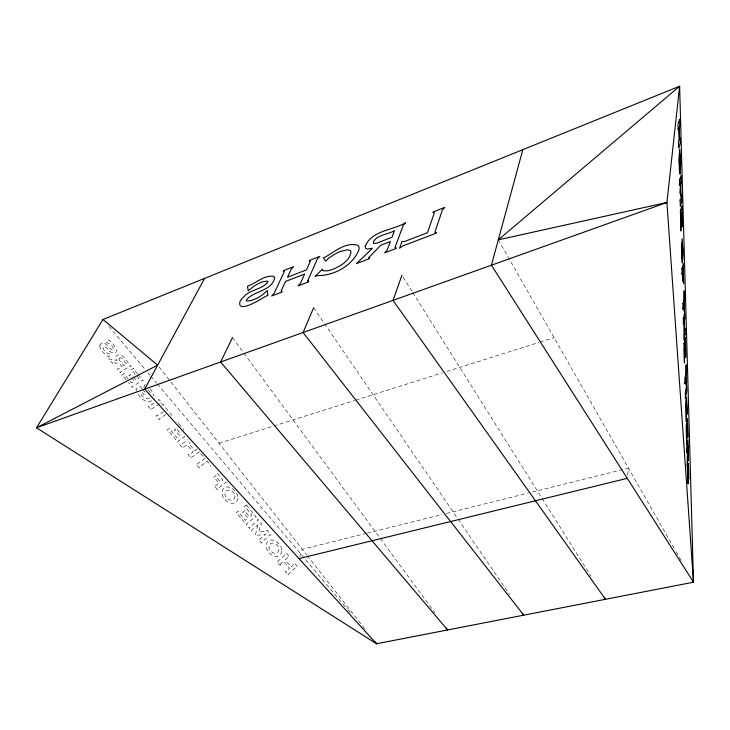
<?xml version="1.0" encoding="UTF-8"?>
<svg xmlns="http://www.w3.org/2000/svg" width="730" height="730" viewBox="0 0 730 730"><rect width="100%" height="100%" fill="white"/><g stroke="black" fill="none" stroke-linecap="round" stroke-linejoin="round"><path stroke-width="0.55" stroke-dasharray="3.65 2.74" d="M627.681 474.938L628.475 468.14L528.575 493.005M178.686 423.327L178.613 422.542M299.738 556.552L302.32 549.307L366.141 533.42M143.837 387.402L145.151 384.327M158.3 400.414L158.547 400.049C157.397 397.084 163.885 404.977 161.038 403.07L160.582 403.17M227.249 482.138L226.017 482.138L217.713 488.607L217.44 489.793L214.182 485.861L215.432 485.861L219 483.096L214.775 478.004L213.516 477.402L216.007 475.486L216.345 476.809L220.56 481.882L222.896 480.075L216.472 472.319L215.222 471.717M199.463 451.742L191.762 457.336L191.479 458.495L188.203 454.544L189.471 454.58L193.14 451.925L187.117 444.661L183.422 447.28L183.13 448.43L179.845 444.479L181.131 444.515L188.057 439.624M197.246 448.968L194.81 450.72L188.796 443.466L190.43 442.307M185.192 436.184L178.257 441.039L177.956 442.197L168.393 430.673L167.097 430.034L169.798 428.2L170.117 429.495L176.87 437.644L179.699 435.673L175.446 430.554L174.169 429.924L176.779 428.127L177.089 429.423L181.332 434.542M165.746 414.421L159.322 418.901C160.481 421.913 153.93 413.946 156.804 415.863L163.465 411.665M161.595 405.351L163.401 404.174L163.712 405.46L172.463 416.018L173.74 416.657M159.688 403.745L151.648 408.973L151.329 410.105L148.035 406.126L149.349 406.199L154.724 402.723M149.34 397.923C145.106 400.067 141.054 395.587 139.503 392.019M151.712 400.724L149.54 401.582A7.464 5.548 40.9 0 1 147.132 401.555C142.742 400.578 139.567 396.846 137.55 393.032M219.009 443.256L272.719 426.329M273.786 425.991L354.671 400.505M355.747 400.159L442.416 372.848M446.751 371.479L538.904 342.443M539.99 342.096L554.079 337.652M367.245 533.146L442.07 514.531M446.468 513.436L527.48 493.27M130.196 375.977L128.882 375.311L131.619 373.66L131.92 374.937M148.217 389.838L150.38 392.758M149.942 388.588L153.035 392.895L153.957 395.97M108.861 326.456L144.896 369.17M147.834 372.656L150.042 375.275M150.772 376.142L156.658 383.122M157.397 383.989L347.106 608.893M347.845 609.76L350.783 613.255M137.532 373.87L133.946 369.535L133.645 368.276L130.862 369.946L132.167 370.603L138.736 378.532L136.191 380.084L133.344 376.653M138.253 374.736L143.272 380.804L141.967 380.713L132.86 386.325L132.522 387.438L128.398 382.465M178.923 423.82L183.914 429.851M200.485 453.941L201.754 454.562L204.975 458.449L196.908 464.198C194.08 462.346 200.604 470.257 199.409 467.218L207.247 461.187L210.468 465.083L210.797 466.388M141.848 388.853C139.366 384.153 140.133 388.132 136.692 388.853L135.899 388.634L136.629 390.915M142.56 389.71L146 392.941L143.509 394.51L141.912 391.654M131.619 377.693L134.475 381.133L131.51 382.949L128.79 379.673M128.106 378.852L124.702 374.755L124.41 373.468L121.572 375.165L122.895 375.831L127.714 381.635M159.049 366.925L306.518 554.645M307.221 555.539L361.815 625.044M362.518 625.938L364.617 628.612M232.487 337.625L243.254 352.252M243.92 353.165L379.655 537.627M380.33 538.539L434.815 612.589M313.626 307.777L323.846 322.733M324.485 323.664L457.564 518.373M458.212 519.304L509.595 594.494M403.106 277.218L412.149 291.608M412.751 292.566L541.551 497.541M542.153 498.499L591.008 576.253M498.316 239.841L675.56 550.73M676.126 551.716L681.172 560.558M269.06 546.277C267.946 551.688 277.446 557.008 278.86 550.037C279.882 544.68 270.538 539.388 269.06 546.277M235.005 496.081C235.042 503.362 224.712 499.822 224.922 494.155C224.94 486.901 235.179 490.45 235.005 496.081M99.764 345.573C100.046 350.5 104.582 353.977 108.414 356.459L108.907 357.152L110.476 354.205C101.443 353.21 100.147 339.012 109.792 351.568C122.667 357.7 113.643 341.576 107.885 339.742L106.534 342.717C109.646 343.255 113.707 346.321 113.634 349.825C109.774 350.829 107.958 343.575 103.797 343.219A4.718 3.431 37.7 0 0 101.142 343.529L99.764 345.573M281.716 551.123C280.694 560.877 267.846 555.366 266.651 548.257A7.701 5.895 53.4 0 1 266.167 545.219C267.892 534.086 282.683 542.947 281.716 551.123M237.925 498.28C236.42 507.861 223.672 501.93 222.413 494.931A7.747 5.913 48.7 0 1 221.984 491.956C224.192 481.143 238.865 490.168 237.925 498.28M118.926 358.485L119.3 360.118L123.918 365.776L126.764 364.087C124.73 362.947 122.129 355.428 118.926 358.485M280.22 564.345C281.388 567.904 275.055 559.901 277.692 561.58L286.06 553.924C284.791 550.867 291.206 558.587 288.505 556.871L285.174 559.718L291.106 566.881L294.208 563.752C292.931 560.704 299.355 568.396 296.654 566.708L288.596 574.063L288.387 575.304L285.156 571.408L286.333 571.344L289.618 568.269L283.669 561.105L280.22 564.345M257.809 524.989L255.327 535.455L265.638 534.424L259.451 539.598C256.75 537.9 262.964 545.365 261.751 542.363L269.854 535.017L271.04 534.981L267.08 530.208L266.423 531.294L258.776 532.079L260.692 524.532L261.869 523.912L257.973 519.222L257.745 520.408L249.742 527.206L248.519 527.242L251.768 531.157L252.005 529.943L257.809 524.989M246.849 504.886L246.95 505.908L256.13 516.986L254.925 517.013L246.895 523.784L246.649 524.989L237.177 513.582L235.936 512.998L238.436 510.945L238.774 512.268L245.463 520.335L248.081 518.145L243.875 513.071L242.634 512.487L245.052 510.489L245.389 511.812L249.596 516.877L251.841 514.997L245.38 507.204L244.148 506.62L246.849 504.886M112.84 362.719L112.675 363.513L108.843 358.895L116.919 360.41L115.824 357.919A3.924 2.865 38.7 0 1 116.17 356.039C122.667 350.774 127.613 363.814 131.327 366.387L130.013 366.287L120.788 371.78L120.441 372.875L117.138 368.887L118.47 368.988L122.111 366.834L119.291 363.43L112.84 362.719"/><path stroke-width="1.09" d="M679.329 159.897L679.812 153.921L680.442 161.941L679.986 169.333L679.037 158.218L679.685 149.066L680.725 162.535L680.114 174.16L679.667 172.627A10.375 0.748 89.1 0 1 679.384 169.643L679.064 160.7M522.817 149.668L491.418 265.209L693.5 582.193L376.516 643.76L36.5 427.789L102.976 319.484L679.621 86.24L693.5 582.193L692.378 580.222M401.901 275.301L393.014 300.377L605.48 599.284L604.276 597.368M313.626 307.777L303.096 332.515L523.729 615.162L522.443 613.282M232.487 337.625L220.615 361.989L447.599 629.953L446.249 628.129M204.61 278.376L144.677 389.126L376.516 643.76L375.12 641.98M298.999 558.614L627.289 478.333M102.976 319.484L157.653 365.146L36.5 427.789L666.919 202.484L679.621 86.24L498.316 239.841L666.919 202.484L693.5 582.193M688.582 478.351L688.928 478.67L688.381 463.34L688.025 479.774L687.45 467.748L688.052 483.808L688.399 467.145L688.417 478.533M375.047 642.017L376.516 643.76M685.726 406.044L686.291 421.557L686.492 401.555L687.268 414.229L686.483 397.175L685.963 399.511A8.915 0.621 89.9 0 0 685.817 402.02L685.726 406.044M681.464 246.165L681.784 259.177A9.992 0.721 89.4 0 0 682.048 261.833L682.367 262.946L683.079 253.374L682.176 238.82L681.464 246.165M681.747 248.428L682.358 258.31L682.796 250.682L682.194 243.455L681.747 248.428M683.508 323.463L683.472 324.421L683.298 318.243L683.435 318.736L684.667 312.632L684.831 318.736L684.758 318.262L684.265 320.059L684.567 331.347L685.078 328.135L685.242 334.185L685.114 333.72L683.891 340.08L684.046 320.999L683.508 323.463M685.488 397.257L685.452 398.233L685.288 392.311L686.601 385.732L686.757 391.572L685.488 397.257M686.939 451.596L686.903 452.573L686.757 446.842L688.016 439.579L688.353 457.938L687.998 461.013L687.66 457.728L687.286 466.808L687.404 448.695L686.939 451.596M687.441 418.92L686.191 425.763L686.62 444.333L686.529 429.514L686.884 427.561L687.058 436.777L687.386 424.778L687.669 437.945L687.998 436.102L687.441 418.92M678.289 128.954C678.544 133.426 677.002 120.45 679.548 121.089C679 113.926 680.606 129.11 679.146 127.102L679.475 139.704C680.515 132.741 681.09 146.119 678.809 146.119C679.21 152.816 677.686 139.12 679.228 140.206L678.891 127.577L678.289 128.954M679.785 184.544L679.739 185.484L679.566 179.179L679.712 179.899L681.053 175.538L681.263 183.695C680.278 180.356 680.953 199.025 681.546 194.353L681.756 202.274L681.619 201.589L680.296 206.307L680.123 199.682L680.232 200.394L681.163 197.93L679.922 192.382L680.734 181.898L679.785 184.544M681.82 206.106L680.542 210.778L680.396 210.103L680.889 231.018L680.789 215.012L681.19 213.863L681.391 224.128L681.765 212.211L682.085 226.966L682.45 225.853L681.82 206.106M682.176 273.713L682.13 274.672L681.966 268.302L682.094 268.877L683.371 263.384L683.59 283.742L683.28 269.534L682.924 281.488L682.723 271.514L682.176 273.713M683.107 308.525L683.07 309.493L682.897 303.251L683.034 303.762L684.083 299.656L684.165 290.868L684.329 311.847L684.192 303.972L683.107 308.525M685.297 337.798L684.11 344.058L683.983 343.611L684.43 363.047L684.348 347.781L684.713 346.13L684.904 355.729L685.242 343.748L685.543 357.517L685.881 355.939L685.297 337.798M685.105 382.967L685.068 383.943L684.904 377.976L686.036 373.505L686.118 364.845L686.273 385.239L686.145 377.638L685.105 382.967M688.153 454.763L687.952 456.807L687.943 445.574L688.153 454.763M307.814 280.53L307.768 281.278L308.799 281.296L308.525 281.908L297.986 285.932L300.45 283.349L304.611 274.06L285.558 281.424L281.269 290.686L281.214 291.434L282.182 291.462L281.899 292.073L271.642 295.988L274.097 293.423L284.171 271.916L284.235 271.213L283.276 271.204L283.55 270.62L293.624 266.669L291.233 269.16L287.492 277.236L306.49 269.863L310.113 261.76L310.159 261.048L309.155 261.057L309.42 260.473L319.758 256.412L317.358 258.931L307.814 280.53M365.265 246.129L365.474 248.136L367.144 249.04L372.428 248.3L356.45 263.612L369.389 258.675L369.635 258.055L368.559 257.882L380.713 245.28L390.368 241.557L387.101 250.198L384.628 252.863L396.107 248.474L396.335 247.862L395.167 247.871L395.122 247.132L403.206 225.342L405.615 222.741C393.187 230.315 371.625 230.424 365.265 246.129M274.681 277.847C271.779 291.544 253.346 290.595 246.247 300.149L246.895 301.107C254.624 300.651 262.015 295.86 267.344 290.531L267.864 295.486L266.258 295.988C262.864 297.913 236.94 314.73 239.942 301.7A11.497 4.417 -37.8 0 1 244.158 296.416C250.518 289.281 262.8 289.491 267.992 281.689L267.718 281.178C260.464 281.068 253.474 286.133 248.291 290.868L247.47 286.461L248.237 285.932C256.385 282.948 264.26 274.918 273.704 276.332L274.681 277.847M322.514 269.835L322.696 270.629L326.319 270.894A23.214 9.253 -36.1 0 0 333.072 269.206C340.572 265.939 350.208 260.665 350.975 251.64L350.318 250.582L347.553 249.724L340.582 251.43A23.515 9.472 -36.2 0 0 333.026 255.245L327.752 258.913L325.717 261.23L323.317 257.799L325.023 257.252C334.577 251.704 346.111 241.557 357.828 245.362A20.659 8.295 -36 0 1 358.95 249.788C352.581 265.793 333.865 275.967 317.039 275.593L315.177 276.433L322.259 269.224L322.514 269.835M373.395 241.685L373.605 243.555L376.114 243.364L391.964 237.314L394.492 230.643C388.022 234.649 377.583 234.44 373.395 241.685M436.33 232.587L436.12 233.208L402.851 245.901L399.538 248.237L402.029 241.429L404.429 241.566L427.479 232.724L434.195 213.206L434.113 212.485L432.908 212.549L433.118 211.956L444.78 207.375L442.362 210.012L435.007 231.857L435.089 232.614L436.33 232.587"/></g></svg>
